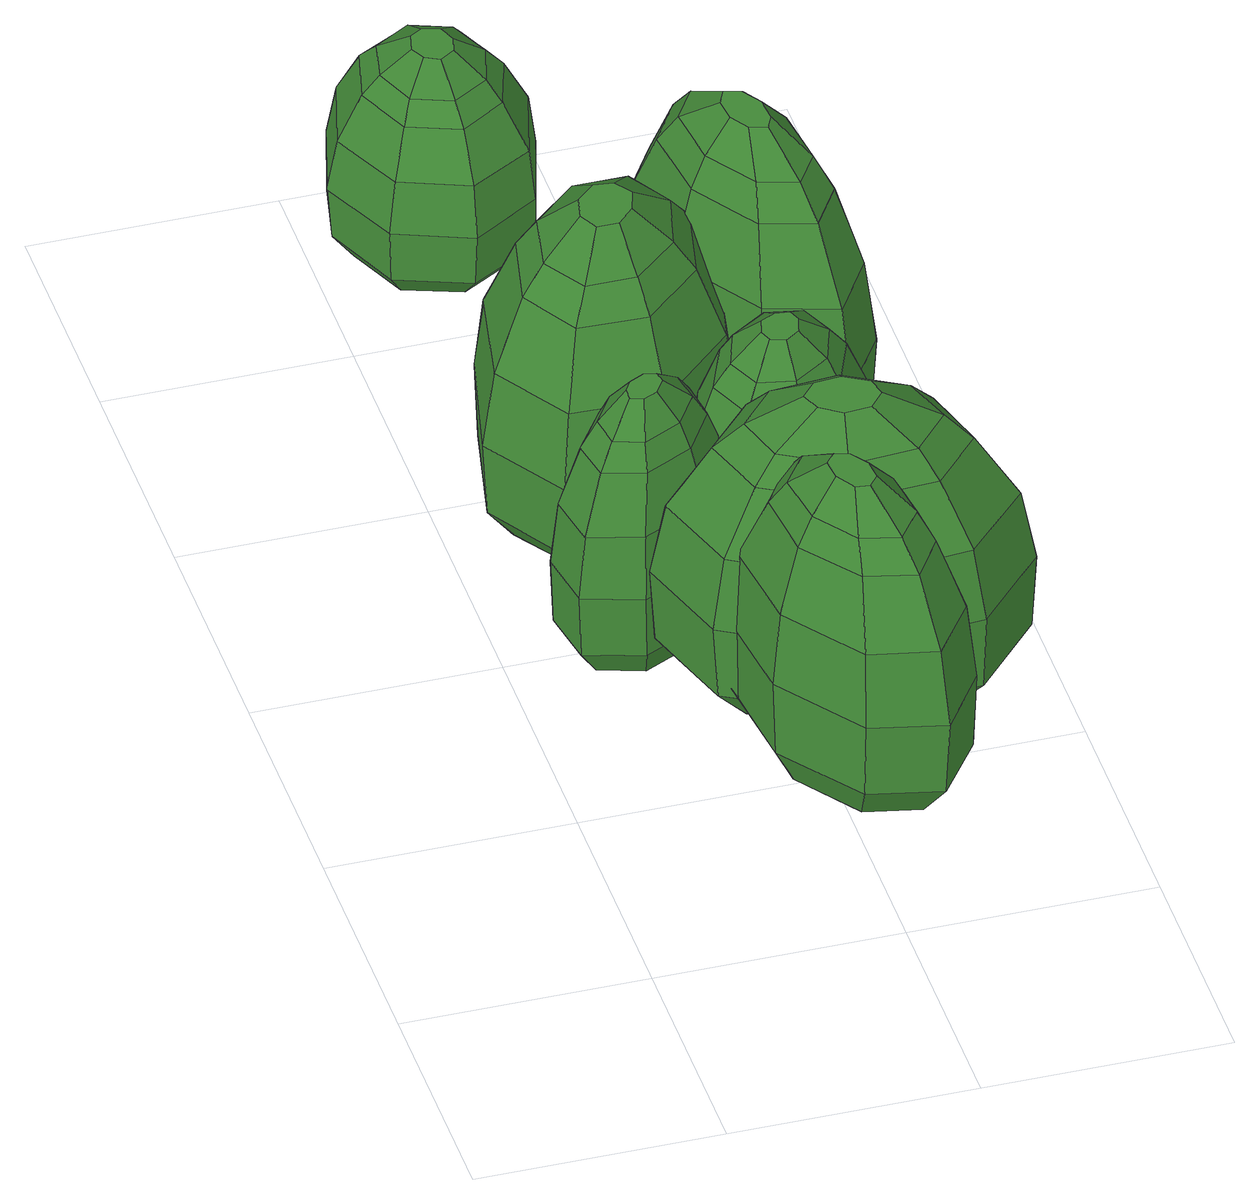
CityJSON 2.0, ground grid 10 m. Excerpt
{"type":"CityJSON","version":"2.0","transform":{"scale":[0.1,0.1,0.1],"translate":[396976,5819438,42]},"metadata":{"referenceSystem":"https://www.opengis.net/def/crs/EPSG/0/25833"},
"CityObjects":{
"tree1":{"type":"SolitaryVegetationObject","attributes":{"h_crown":11.65,"h_trunk":1.6,"X":396980.74,"Y":5819455.17,"Z":44.14,"height":13.25,"crownDiameter":7.57},"geometry":[{"type":"MultiSurface","lod":"2","boundaries":[[[0,1,2,3,4,5,6]],[[7,4,3,8]],[[9,5,4,7]],[[10,6,5,9]],[[8,3,2,11]],[[11,2,1,12]],[[13,0,6,10]],[[12,1,0,13]],[[14,15,16,17]],[[18,19,20,21]],[[22,18,21,23]],[[17,16,24,25]],[[26,27,18,22]],[[21,20,28,29]],[[23,21,29,30]],[[31,32,33,34]],[[35,31,34,15]],[[30,29,31,35]],[[36,37,38,39]],[[34,33,37,36]],[[15,34,36,16]],[[40,22,23,41]],[[42,14,17,43]],[[41,23,30,44]],[[16,36,39,24]],[[44,30,35,45]],[[46,47,48,49]],[[48,45,14,42]],[[50,26,22,40]],[[49,48,42,51]],[[51,42,43,52]],[[27,53,19,18]],[[43,17,25,54]],[[55,56,57,58]],[[59,51,52,60]],[[61,49,51,59]],[[60,52,62,63]],[[58,57,47,46]],[[53,27,26,50,64,65,66,67]],[[68,46,49,61]],[[52,43,54,62]],[[65,64,56,55]],[[28,69,70,32]],[[47,44,45,48]],[[64,50,40,56]],[[56,40,41,57]],[[20,71,69,28]],[[19,72,71,20]],[[57,41,44,47]],[[53,67,72,19]],[[32,70,73,33]],[[74,58,46,68]],[[75,55,58,74]],[[70,61,59,73]],[[45,35,15,14]],[[73,59,60,76]],[[69,68,61,70]],[[29,28,32,31]],[[37,76,77,38]],[[76,60,63,77]],[[33,73,76,37]],[[71,74,68,69]],[[67,66,75,72]],[[39,38,77,63,62,54,25,24],[10,9,7,8,11,12,13]],[[66,65,55,75]],[[72,75,74,71]]]}]},
"tree2":{"type":"SolitaryVegetationObject","attributes":{"h_crown":14.61,"h_trunk":1.1,"X":396985.8,"Y":5819444.54,"Z":44.45,"height":15.71,"crownDiameter":9.75},"geometry":[{"type":"MultiSurface","lod":"2","boundaries":[[[78,79,80,81,82,83,84,85]],[[86,83,82,87]],[[88,84,83,86]],[[89,85,84,88]],[[87,82,81,90]],[[91,80,79,92]],[[93,78,85,89]],[[92,79,78,93]],[[90,81,80,91]],[[94,95,96,97]],[[98,99,100,101]],[[102,98,101,103]],[[97,96,104,105]],[[106,107,98,102]],[[101,100,108,109]],[[103,101,109,110]],[[111,112,113,114]],[[115,111,114,95]],[[110,109,111,115]],[[116,117,118,119]],[[114,113,117,116]],[[95,114,116,96]],[[120,102,103,121]],[[122,94,97,123]],[[121,103,110,124]],[[96,116,119,104]],[[124,110,115,125]],[[126,127,128,129]],[[128,125,94,122]],[[130,106,102,120]],[[129,128,122,131]],[[131,122,123,132]],[[107,133,99,98]],[[123,97,105,134]],[[135,136,137,138]],[[139,131,132,140]],[[141,129,131,139]],[[140,132,142,143]],[[138,137,127,126]],[[133,107,106,130,144,145,146,147]],[[148,126,129,141]],[[132,123,134,142]],[[145,144,136,135]],[[108,149,150,112]],[[127,124,125,128]],[[144,130,120,136]],[[136,120,121,137]],[[100,151,149,108]],[[99,152,151,100]],[[137,121,124,127]],[[133,147,152,99]],[[112,150,153,113]],[[154,138,126,148]],[[155,135,138,154]],[[150,141,139,153]],[[125,115,95,94]],[[153,139,140,156]],[[149,148,141,150]],[[109,108,112,111]],[[117,156,157,118]],[[156,140,143,157]],[[113,153,156,117]],[[151,154,148,149]],[[147,146,155,152]],[[119,118,157,143,142,134,105,104],[89,88,86,87,90,91,92,93]],[[146,145,135,155]],[[152,155,154,151]]]}]},
"tree3":{"type":"SolitaryVegetationObject","attributes":{"h_crown":8.78,"h_trunk":1.53,"X":396981.27,"Y":5819460.73,"Z":44.2,"height":10.31,"crownDiameter":5.03},"geometry":[{"type":"MultiSurface","lod":"2","boundaries":[[[158,159,160,161,162]],[[163,162,161,164]],[[164,161,160,165]],[[166,158,162,163]],[[167,159,158,166]],[[165,160,159,167]],[[168,169,170,171]],[[172,173,174,175]],[[176,172,175,177]],[[171,170,178,179]],[[180,181,172,176]],[[175,174,182,183]],[[177,175,183,184]],[[185,186,187,188]],[[189,185,188,169]],[[184,183,185,189]],[[190,191,192,193]],[[188,187,191,190]],[[169,188,190,170]],[[194,176,177,195]],[[196,168,171,197]],[[195,177,184,198]],[[170,190,193,178]],[[198,184,189,199]],[[200,201,202,203]],[[202,199,168,196]],[[204,180,176,194]],[[203,202,196,205]],[[205,196,197,206]],[[181,207,173,172]],[[197,171,179,208]],[[209,210,211,212]],[[213,205,206,214]],[[215,203,205,213]],[[214,206,216,217]],[[212,211,201,200]],[[207,181,180,204,218,219,220,221]],[[222,200,203,215]],[[206,197,208,216]],[[219,218,210,209]],[[182,223,224,186]],[[201,198,199,202]],[[218,204,194,210]],[[210,194,195,211]],[[174,225,223,182]],[[173,226,225,174]],[[211,195,198,201]],[[207,221,226,173]],[[186,224,227,187]],[[228,212,200,222]],[[229,209,212,228]],[[224,215,213,227]],[[199,189,169,168]],[[227,213,214,230]],[[223,222,215,224]],[[183,182,186,185]],[[191,230,231,192]],[[230,214,217,231]],[[187,227,230,191]],[[225,228,222,223]],[[221,220,229,226]],[[193,192,231,217,216,208,179,178],[163,164,165,167,166]],[[220,219,209,229]],[[226,229,228,225]]]}]},
"tree4":{"type":"SolitaryVegetationObject","attributes":{"h_crown":14.46,"h_trunk":1.35,"X":396982.03,"Y":5819464.74,"Z":42.86,"height":15.81,"crownDiameter":11.88},"geometry":[{"type":"MultiSurface","lod":"2","boundaries":[[[232,233,234,235,236,237,238,239]],[[240,237,236,241]],[[242,238,237,240]],[[243,239,238,242]],[[241,236,235,244]],[[245,234,233,246]],[[247,232,239,243]],[[246,233,232,247]],[[244,235,234,245]],[[248,249,250,251]],[[252,253,254,255]],[[256,252,255,257]],[[251,250,258,259]],[[260,261,252,256]],[[255,254,262,263]],[[257,255,263,264]],[[265,266,267,268]],[[269,265,268,249]],[[264,263,265,269]],[[270,271,272,273]],[[268,267,271,270]],[[249,268,270,250]],[[274,256,257,275]],[[276,248,251,277]],[[275,257,264,278]],[[250,270,273,258]],[[278,264,269,279]],[[280,281,282,283]],[[282,279,248,276]],[[284,260,256,274]],[[283,282,276,285]],[[285,276,277,286]],[[261,287,253,252]],[[277,251,259,288]],[[289,290,291,292]],[[293,285,286,294]],[[295,283,285,293]],[[294,286,296,297]],[[292,291,281,280]],[[287,261,260,284,298,299,300,301]],[[302,280,283,295]],[[286,277,288,296]],[[299,298,290,289]],[[262,303,304,266]],[[281,278,279,282]],[[298,284,274,290]],[[290,274,275,291]],[[254,305,303,262]],[[253,306,305,254]],[[291,275,278,281]],[[287,301,306,253]],[[266,304,307,267]],[[308,292,280,302]],[[309,289,292,308]],[[304,295,293,307]],[[279,269,249,248]],[[307,293,294,310]],[[303,302,295,304]],[[263,262,266,265]],[[271,310,311,272]],[[310,294,297,311]],[[267,307,310,271]],[[305,308,302,303]],[[301,300,309,306]],[[273,272,311,297,296,288,259,258],[243,242,240,241,244,245,246,247]],[[300,299,289,309]],[[306,309,308,305]]]}]},
"tree5":{"type":"SolitaryVegetationObject","attributes":{"h_crown":14.12,"h_trunk":0.91,"X":396986.97,"Y":5819449.69,"Z":44.69,"height":15.03,"crownDiameter":12.64},"geometry":[{"type":"MultiSurface","lod":"2","boundaries":[[[312,313,314,315,316,317,318,319]],[[320,317,316,321]],[[322,318,317,320]],[[323,319,318,322]],[[321,316,315,324]],[[325,314,313,326]],[[327,312,319,323]],[[326,313,312,327]],[[324,315,314,325]],[[328,329,330,331]],[[332,333,334,335]],[[336,332,335,337]],[[331,330,338,339]],[[340,341,332,336]],[[335,334,342,343]],[[337,335,343,344]],[[345,346,347,348]],[[349,345,348,329]],[[344,343,345,349]],[[350,351,352,353]],[[348,347,351,350]],[[329,348,350,330]],[[354,336,337,355]],[[356,328,331,357]],[[355,337,344,358]],[[330,350,353,338]],[[358,344,349,359]],[[360,361,362,363]],[[362,359,328,356]],[[364,340,336,354]],[[363,362,356,365]],[[365,356,357,366]],[[341,367,333,332]],[[357,331,339,368]],[[369,370,371,372]],[[373,365,366,374]],[[375,363,365,373]],[[374,366,376,377]],[[372,371,361,360]],[[367,341,340,364,378,379,380,381]],[[382,360,363,375]],[[366,357,368,376]],[[379,378,370,369]],[[342,383,384,346]],[[361,358,359,362]],[[378,364,354,370]],[[370,354,355,371]],[[334,385,383,342]],[[333,386,385,334]],[[371,355,358,361]],[[367,381,386,333]],[[346,384,387,347]],[[388,372,360,382]],[[389,369,372,388]],[[384,375,373,387]],[[359,349,329,328]],[[387,373,374,390]],[[383,382,375,384]],[[343,342,346,345]],[[351,390,391,352]],[[390,374,377,391]],[[347,387,390,351]],[[385,388,382,383]],[[381,380,389,386]],[[353,352,391,377,376,368,339,338],[323,322,320,321,324,325,326,327]],[[380,379,369,389]],[[386,389,388,385]]]}]},
"tree6":{"type":"SolitaryVegetationObject","attributes":{"h_crown":10.67,"h_trunk":1.66,"X":396986.69,"Y":5819457.29,"Z":45.08,"height":12.33,"crownDiameter":8.31},"geometry":[{"type":"MultiSurface","lod":"2","boundaries":[[[392,393,394,395,396,397,398,399]],[[400,397,396,401]],[[402,398,397,400]],[[403,399,398,402]],[[401,396,395,404]],[[405,394,393,406]],[[407,392,399,403]],[[406,393,392,407]],[[404,395,394,405]],[[408,409,410,411]],[[412,413,414,415]],[[416,412,415,417]],[[411,410,418,419]],[[420,421,412,416]],[[415,414,422,423]],[[417,415,423,424]],[[425,426,427,428]],[[429,425,428,409]],[[424,423,425,429]],[[430,431,432,433]],[[428,427,431,430]],[[409,428,430,410]],[[434,416,417,435]],[[436,408,411,437]],[[435,417,424,438]],[[410,430,433,418]],[[438,424,429,439]],[[440,441,442,443]],[[442,439,408,436]],[[444,420,416,434]],[[443,442,436,445]],[[445,436,437,446]],[[421,447,413,412]],[[437,411,419,448]],[[449,450,451,452]],[[453,445,446,454]],[[455,443,445,453]],[[454,446,456,457]],[[452,451,441,440]],[[447,421,420,444,458,459,460,461]],[[462,440,443,455]],[[446,437,448,456]],[[459,458,450,449]],[[422,463,464,426]],[[441,438,439,442]],[[458,444,434,450]],[[450,434,435,451]],[[414,465,463,422]],[[413,466,465,414]],[[451,435,438,441]],[[447,461,466,413]],[[426,464,467,427]],[[468,452,440,462]],[[469,449,452,468]],[[464,455,453,467]],[[439,429,409,408]],[[467,453,454,470]],[[463,462,455,464]],[[423,422,426,425]],[[431,470,471,432]],[[470,454,457,471]],[[427,467,470,431]],[[465,468,462,463]],[[461,460,469,466]],[[433,432,471,457,456,448,419,418],[403,402,400,401,404,405,406,407]],[[460,459,449,469]],[[466,469,468,465]]]}]},
"tree7":{"type":"SolitaryVegetationObject","attributes":{"h_crown":9.5,"h_trunk":1.39,"X":396980.22,"Y":5819481.91,"Z":43.14,"height":10.89,"crownDiameter":9},"geometry":[{"type":"MultiSurface","lod":"2","boundaries":[[[472,473,474,475,476,477,478,479]],[[480,477,476,481]],[[482,478,477,480]],[[483,479,478,482]],[[481,476,475,484]],[[485,474,473,486]],[[487,472,479,483]],[[486,473,472,487]],[[484,475,474,485]],[[488,489,490,491]],[[492,493,494,495]],[[496,492,495,497]],[[491,490,498,499]],[[500,501,492,496]],[[495,494,502,503]],[[497,495,503,504]],[[505,506,507,508]],[[509,505,508,489]],[[504,503,505,509]],[[510,511,512,513]],[[508,507,511,510]],[[489,508,510,490]],[[514,496,497,515]],[[516,488,491,517]],[[515,497,504,518]],[[490,510,513,498]],[[518,504,509,519]],[[520,521,522,523]],[[522,519,488,516]],[[524,500,496,514]],[[523,522,516,525]],[[525,516,517,526]],[[501,527,493,492]],[[517,491,499,528]],[[529,530,531,532]],[[533,525,526,534]],[[535,523,525,533]],[[534,526,536,537]],[[532,531,521,520]],[[527,501,500,524,538,539,540,541]],[[542,520,523,535]],[[526,517,528,536]],[[539,538,530,529]],[[502,543,544,506]],[[521,518,519,522]],[[538,524,514,530]],[[530,514,515,531]],[[494,545,543,502]],[[493,546,545,494]],[[531,515,518,521]],[[527,541,546,493]],[[506,544,547,507]],[[548,532,520,542]],[[549,529,532,548]],[[544,535,533,547]],[[519,509,489,488]],[[547,533,534,550]],[[543,542,535,544]],[[503,502,506,505]],[[511,550,551,512]],[[550,534,537,551]],[[507,547,550,511]],[[545,548,542,543]],[[541,540,549,546]],[[513,512,551,537,536,528,499,498],[483,482,480,481,484,485,486,487]],[[540,539,529,549]],[[546,549,548,545]]]}]},
"tree8":{"type":"SolitaryVegetationObject","attributes":{"h_crown":15.98,"h_trunk":1.11,"X":396988.19,"Y":5819467,"Z":43.16,"height":17.09,"crownDiameter":10.41},"geometry":[{"type":"MultiSurface","lod":"2","boundaries":[[[552,553,554,555,556,557,558,559]],[[560,557,556,561]],[[562,558,557,560]],[[563,559,558,562]],[[561,556,555,564]],[[565,554,553,566]],[[567,552,559,563]],[[566,553,552,567]],[[564,555,554,565]],[[568,569,570,571]],[[572,573,574,575]],[[576,572,575,577]],[[571,570,578,579]],[[580,581,572,576]],[[575,574,582,583]],[[577,575,583,584]],[[585,586,587,588]],[[589,585,588,569]],[[584,583,585,589]],[[590,591,592,593]],[[588,587,591,590]],[[569,588,590,570]],[[594,576,577,595]],[[596,568,571,597]],[[595,577,584,598]],[[570,590,593,578]],[[598,584,589,599]],[[600,601,602,603]],[[602,599,568,596]],[[604,580,576,594]],[[603,602,596,605]],[[605,596,597,606]],[[581,607,573,572]],[[597,571,579,608]],[[609,610,611,612]],[[613,605,606,614]],[[615,603,605,613]],[[614,606,616,617]],[[612,611,601,600]],[[607,581,580,604,618,619,620,621]],[[622,600,603,615]],[[606,597,608,616]],[[619,618,610,609]],[[582,623,624,586]],[[601,598,599,602]],[[618,604,594,610]],[[610,594,595,611]],[[574,625,623,582]],[[573,626,625,574]],[[611,595,598,601]],[[607,621,626,573]],[[586,624,627,587]],[[628,612,600,622]],[[629,609,612,628]],[[624,615,613,627]],[[599,589,569,568]],[[627,613,614,630]],[[623,622,615,624]],[[583,582,586,585]],[[591,630,631,592]],[[630,614,617,631]],[[587,627,630,591]],[[625,628,622,623]],[[621,620,629,626]],[[593,592,631,617,616,608,579,578],[563,562,560,561,564,565,566,567]],[[620,619,609,629]],[[626,629,628,625]]]}]}
},
"vertices":[
[48,171,21],[47,170,21],[46,171,21],[47,173,21],[48,173,21],[49,173,21],[49,172,21],[48,173,35],[47,173,35],[49,173,35],[49,172,35],[46,171,35],[47,170,35],[48,171,35],[38,136,54],[14,143,54],[22,150,40],[40,144,40],[28,169,143],[37,183,143],[34,187,133],[21,168,133],[30,156,143],[24,151,133],[39,165,35],[45,163,35],[40,166,154],[40,171,154],[29,193,109],[12,167,109],[16,144,109],[9,167,82],[27,194,82],[28,194,54],[10,167,54],[13,142,82],[19,168,40],[33,188,40],[43,177,35],[39,171,35],[42,152,143],[41,146,133],[67,150,54],[62,155,40],[38,138,109],[37,134,82],[82,176,109],[66,151,109],[67,149,82],[86,177,82],[45,164,154],[85,177,54],[76,175,40],[43,176,154],[52,166,35],[67,174,143],[58,160,143],[61,156,133],[73,175,133],[81,201,54],[73,194,40],[82,202,82],[56,173,35],[55,179,35],[51,167,154],[55,173,154],[54,178,154],[49,179,154],[79,199,109],[57,206,109],[57,209,82],[54,197,133],[53,191,143],[57,208,54],[71,192,133],[65,187,143],[55,199,40],[50,180,35],
[99,66,25],[100,64,25],[99,63,25],[98,63,25],[97,65,25],[96,67,25],[97,68,25],[98,67,25],[96,67,40],[97,65,40],[97,68,40],[98,67,40],[98,63,40],[99,63,40],[100,64,40],[99,66,40],[137,36,64],[119,11,64],[114,24,47],[127,43,47],[93,40,169],[80,58,169],[74,56,157],[92,32,157],[109,36,169],[113,27,157],[103,52,40],[107,58,40],[102,54,182],[96,55,182],[66,53,129],[90,20,129],[118,14,129],[89,16,97],[63,52,97],[64,52,64],[89,18,64],[120,9,97],[91,29,47],[72,56,47],[90,62,40],[96,54,40],[119,50,169],[125,45,157],[132,78,64],[124,75,47],[135,38,129],[138,35,97],[106,111,129],[130,78,129],[133,79,97],[107,115,97],[106,59,182],[107,113,64],[105,102,47],[91,63,182],[106,68,40],[103,91,169],[116,72,169],[122,75,157],[104,99,157],[77,120,64],[82,107,47],[76,122,97],[100,77,40],[93,78,40],[105,68,182],[100,75,182],[94,77,182],[90,72,182],[78,117,129],[61,93,129],[58,96,97],[71,86,157],[77,81,169],[59,95,64],[83,104,157],[87,95,169],[69,88,47],[89,72,40],
[53,226,22],[52,227,22],[52,228,22],[53,228,22],[54,227,22],[54,227,32],[53,228,32],[52,228,32],[53,226,32],[52,227,32],[36,210,48],[26,224,48],[32,225,37],[40,214,37],[42,234,117],[51,239,117],[51,242,109],[38,236,109],[38,225,117],[34,225,109],[46,226,32],[49,223,32],[47,227,125],[48,230,125],[50,248,90],[33,239,90],[27,224,90],[31,240,69],[50,250,69],[50,249,48],[32,240,48],[25,224,69],[37,237,37],[51,244,37],[52,232,32],[48,230,32],[44,218,117],[41,215,109],[56,206,48],[55,211,37],[37,211,90],[35,209,69],[73,215,90],[55,207,90],[56,205,69],[74,214,69],[49,224,125],[74,215,48],[69,218,37],[52,232,125],[53,222,32],[64,220,117],[54,216,117],[55,212,109],[67,218,109],[80,231,48],[73,230,37],[80,231,69],[58,224,32],[59,228,32],[53,223,125],[57,225,125],[58,228,125],[56,231,125],[78,231,90],[69,244,90],[70,246,69],[65,240,109],[62,237,117],[70,245,48],[72,230,109],[67,229,117],[66,241,37],[57,232,32],
[62,266,9],[61,265,9],[59,265,9],[58,266,9],[59,268,9],[60,270,9],[62,270,9],[63,268,9],[60,270,24],[59,268,24],[62,270,24],[63,268,24],[58,266,24],[59,265,24],[61,265,24],[62,266,24],[68,210,48],[28,211,48],[36,224,31],[66,223,31],[32,255,154],[37,281,154],[30,285,142],[23,252,142],[43,237,154],[37,228,142],[53,254,24],[62,254,24],[53,255,167],[49,263,167],[19,291,113],[10,246,113],[30,214,113],[5,244,81],[16,293,81],[17,292,48],[7,245,48],[27,209,81],[19,250,31],[27,286,31],[50,273,24],[48,262,24],[64,237,154],[66,227,142],[104,243,48],[93,248,31],[68,213,113],[68,208,81],[111,289,113],[101,244,113],[105,242,81],[116,291,81],[62,255,167],[114,290,48],[101,285,31],[51,273,167],[71,261,24],[89,279,154],[83,254,154],[91,250,142],[98,283,142],[93,324,48],[85,311,31],[94,326,81],[73,273,24],[68,281,24],[69,262,167],[72,272,167],[67,279,167],[59,280,167],[91,321,113],[53,322,113],[52,327,81],[55,308,142],[56,298,154],[53,325,48],[83,307,142],[78,298,154],[54,311,31],[58,281,24],
[110,119,27],[112,118,27],[113,116,27],[111,115,27],[109,115,27],[107,116,27],[107,118,27],[108,119,27],[107,116,42],[109,115,42],[107,118,42],[108,119,42],[111,115,42],[113,116,42],[112,118,42],[110,119,42],[167,141,64],[179,101,64],[162,105,48],[153,136,48],[132,92,165],[104,90,165],[102,82,154],[138,84,154],[147,109,165],[158,106,154],[126,113,42],[123,123,42],[124,114,177],[118,107,177],[99,69,127],[148,73,127],[175,102,127],[152,69,96],[98,65,96],[98,67,64],[151,70,64],[181,101,96],[141,81,48],[101,79,48],[107,105,42],[119,106,42],[140,130,165],[150,134,154],[121,167,64],[118,155,48],[164,140,127],[168,142,96],[71,161,127],[120,164,127],[121,169,96],[67,165,96],[122,122,177],[69,164,64],[78,152,48],[107,106,177],[112,129,42],[88,142,165],[116,144,165],[118,152,154],[81,150,154],[40,133,64],[57,129,48],[38,133,96],[100,128,42],[93,121,42],[112,128,177],[101,127,177],[95,120,177],[98,112,177],[44,132,127],[56,94,127],[51,92,96],[70,100,154],[79,104,165],[53,92,64],[61,128,154],[73,125,165],[66,98,48],[96,111,42],
[108,192,31],[107,191,31],[106,191,31],[105,193,31],[106,194,31],[107,195,31],[108,194,31],[109,193,31],[107,195,43],[106,194,43],[108,194,43],[109,193,43],[105,193,43],[106,191,43],[107,191,43],[108,192,43],[106,152,62],[78,158,62],[85,166,48],[106,162,48],[86,188,144],[92,205,144],[88,209,135],[79,187,135],[92,174,144],[87,168,135],[100,185,43],[107,183,43],[101,186,154],[99,191,154],[81,214,113],[70,184,113],[80,160,113],[66,184,88],[78,216,88],[79,215,62],[67,184,62],[78,157,88],[77,186,48],[86,210,48],[100,198,43],[97,191,43],[107,171,144],[106,164,135],[134,171,62],[128,176,48],[106,155,113],[106,151,88],[144,201,113],[133,172,113],[135,170,88],[148,202,88],[107,184,154],[147,202,62],[137,200,48],[101,198,154],[113,188,43],[128,198,144],[122,181,144],[126,177,135],[135,199,135],[135,228,62],[129,220,48],[136,229,88],[116,195,43],[114,201,43],[113,188,154],[115,195,154],[113,200,154],[107,201,154],[134,226,113],[107,231,113],[108,235,88],[107,221,135],[107,215,144],[108,234,62],[127,218,135],[122,212,144],[107,224,48],[107,203,43],
[44,439,11],[43,438,11],[42,437,11],[41,438,11],[41,439,11],[41,440,11],[42,441,11],[43,441,11],[41,440,22],[41,439,22],[42,441,22],[43,441,22],[41,438,22],[42,437,22],[43,438,22],[44,439,22],[74,409,39],[46,393,39],[45,404,27],[66,416,27],[28,420,111],[21,437,111],[14,437,103],[24,414,103],[44,414,111],[45,406,103],[43,428,22],[50,432,22],[43,429,120],[37,432,120],[4,436,84],[18,406,84],[46,395,84],[15,403,62],[0,436,62],[2,436,39],[16,404,39],[46,391,62],[22,412,27],[11,437,27],[33,438,22],[36,431,22],[59,423,111],[64,418,103],[83,442,39],[73,442,27],[72,410,84],[74,408,62],[67,472,84],[81,442,84],[84,442,62],[69,475,62],[49,433,120],[68,474,39],[62,466,27],[34,438,120],[52,440,22],[56,458,111],[64,441,111],[71,441,103],[61,464,103],[39,486,39],[39,474,27],[38,487,62],[48,447,22],[41,450,22],[51,440,120],[48,447,120],[41,449,120],[36,446,120],[39,483,84],[13,468,84],[10,471,62],[20,461,103],[25,455,111],[11,470,39],[40,472,103],[40,464,111],[18,462,27],[35,446,22],
[123,291,12],[124,289,12],[123,287,12],[122,288,12],[121,289,12],[120,291,12],[121,293,12],[122,292,12],[120,291,29],[121,289,29],[121,293,29],[122,292,29],[122,288,29],[123,287,29],[124,289,29],[123,291,29],[161,255,54],[144,229,54],[139,243,36],[152,263,36],[118,262,169],[104,283,169],[98,281,156],[116,253,156],[134,257,169],[138,247,156],[127,275,29],[131,282,29],[127,277,182],[120,279,182],[90,278,125],[114,241,125],[143,232,125],[114,236,90],[87,277,90],[88,278,54],[114,238,54],[145,227,90],[116,250,36],[96,281,36],[114,287,29],[120,278,29],[143,271,169],[150,266,156],[155,302,54],[147,299,36],[159,257,125],[163,254,90],[129,339,125],[154,302,125],[156,303,90],[130,344,90],[130,283,182],[130,342,54],[128,330,36],[115,287,182],[130,293,29],[126,318,169],[140,297,169],[145,299,156],[127,327,156],[100,351,54],[105,337,36],[99,353,90],[124,302,29],[117,305,29],[129,293,182],[124,301,182],[117,303,182],[114,297,182],[101,348,125],[85,323,125],[81,326,90],[94,314,156],[101,309,169],[82,325,54],[106,333,156],[110,323,169],[92,317,36],[112,298,29]
]}
